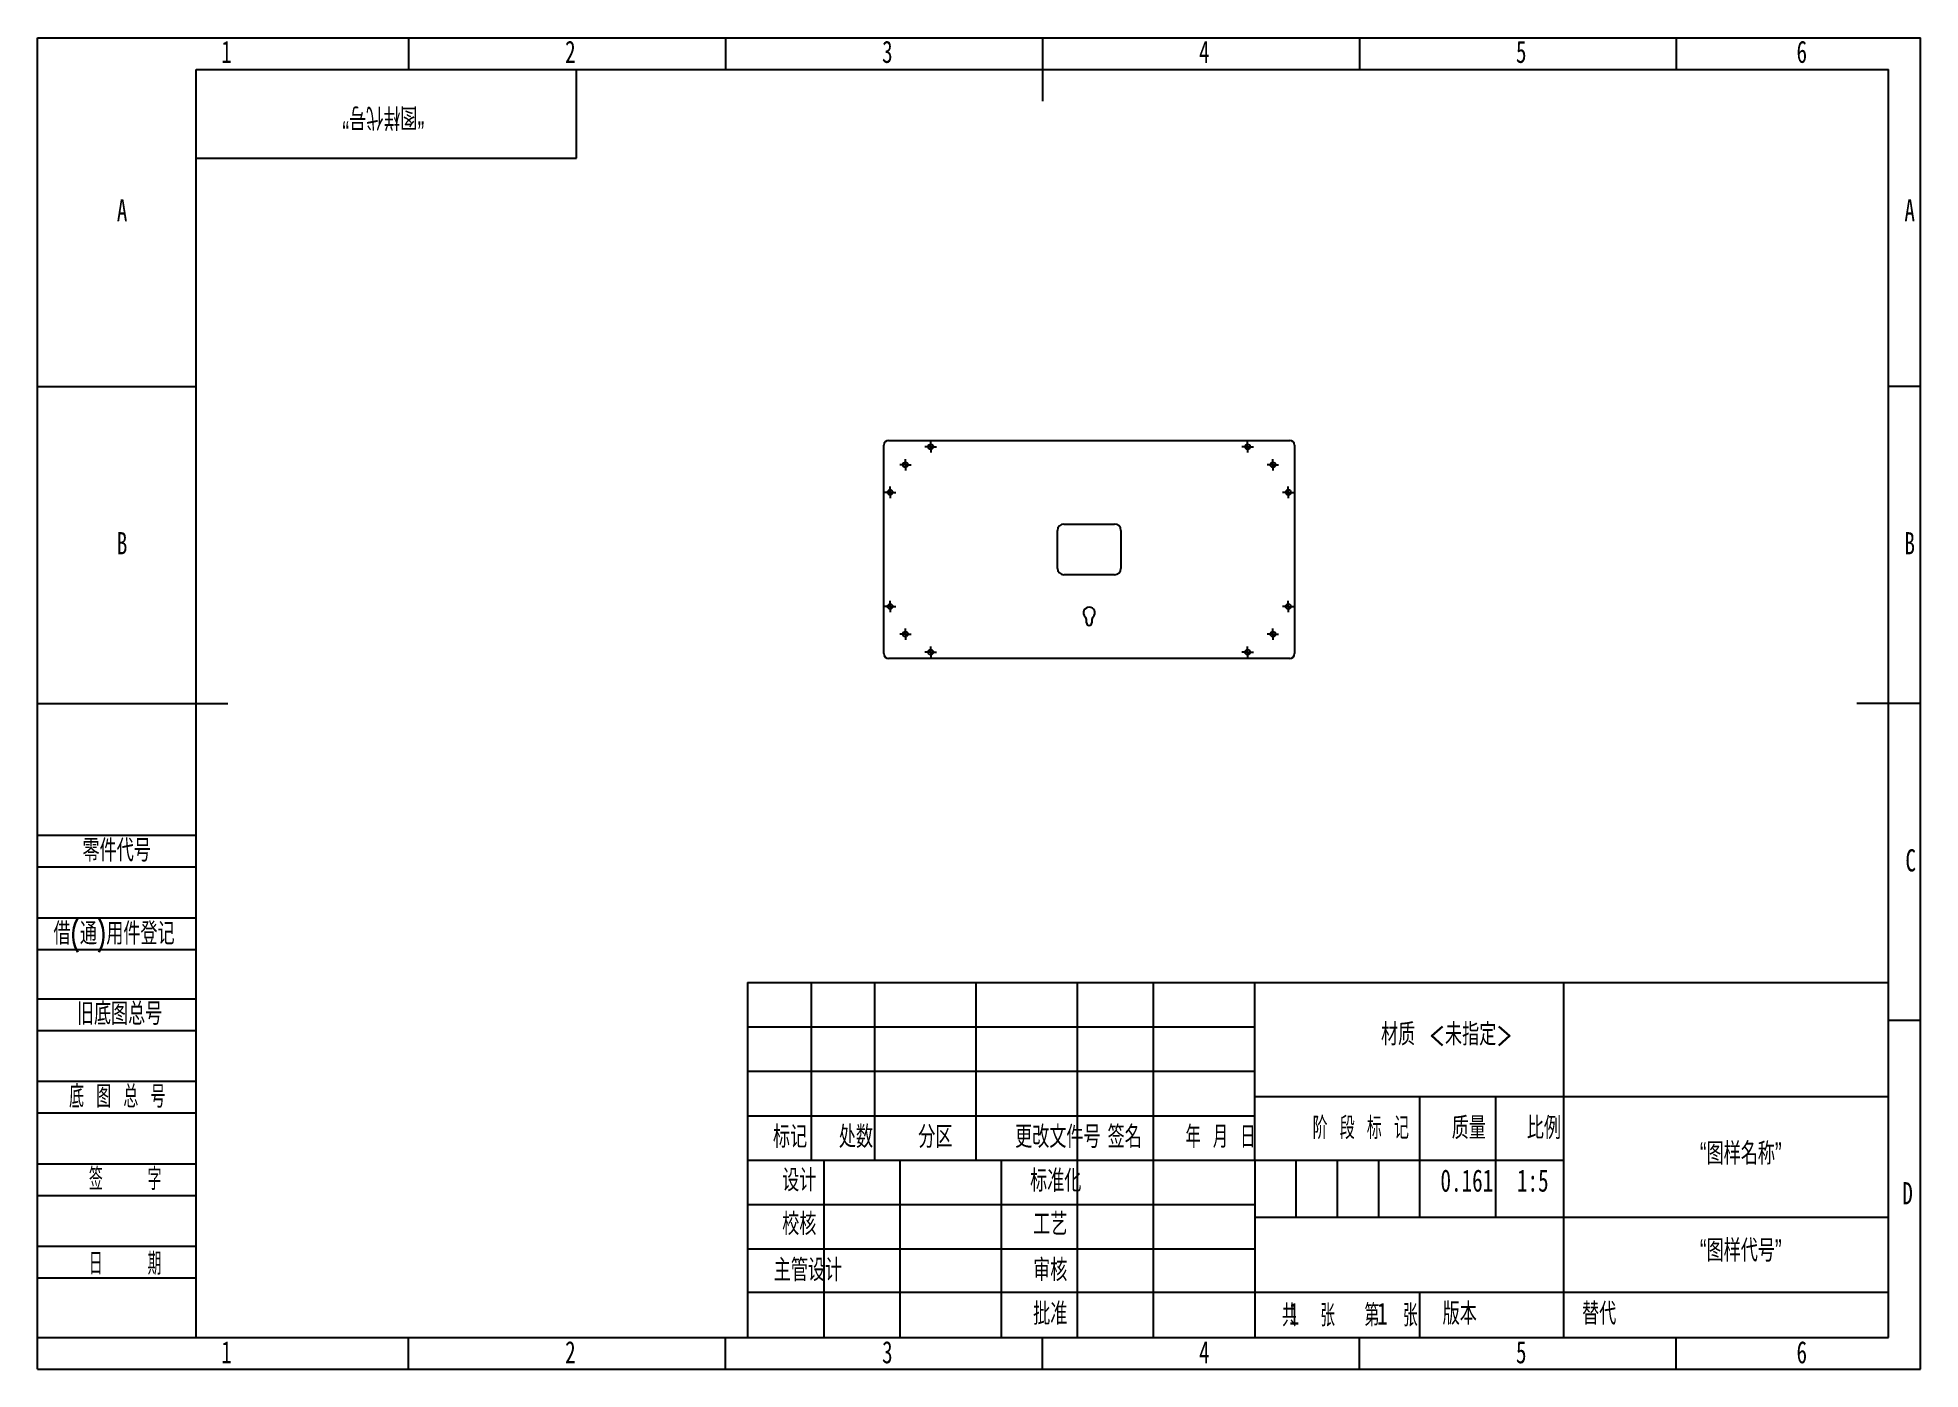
# Model space of a CAD drawing. Header units: millimetres. Extents: x 0 to 297, y 0 to 210.
import ezdxf

# ---------------------------------------------------------------- set-up
doc = ezdxf.new("R2010")
doc.units = ezdxf.units.MM
doc.layers.add('图框', color=7, linetype='Continuous')
doc.layers.add('粗实线层', color=7, linetype='Continuous', lineweight=25)
doc.styles.add('SLDTEXTSTYLE0', font='TXT', dxfattribs={"width": 0.7, "bigfont": 'bigfont'})
doc.styles.add('SLDTEXTSTYLE1', font='TXT', dxfattribs={"width": 0.6, "bigfont": 'bigfont'})
doc.styles.add('SLDTEXTSTYLE2', font='TXT', dxfattribs={"width": 0.614286, "bigfont": 'bigfont'})
doc.styles.add('SLDTEXTSTYLE3', font='TXT', dxfattribs={"width": 0.62, "bigfont": 'bigfont'})
doc.styles.add('SLDTEXTSTYLE4', font='TXT', dxfattribs={"width": 0.566667, "bigfont": 'bigfont'})
doc.styles.add('SLDTEXTSTYLE5', font='TXT', dxfattribs={"width": 0.7})

# ---------------------------------------------------------------- blocks, each defined once
blk = doc.blocks.new('SW_CENTERMARKSYMBOL_0')
at = {"layer": '图框', "color": 0}
for p, q in [((-0.5, 0), (-0.9, 0)), ((0, 0), (-0.5, 0)), ((0, 0.5), (0, 0.9)), ((0, 0), (0, 0.5)), ((0, 0), (0, -0.5)), ((0, 0), (0.5, 0)), ((0.5, 0), (0.9, 0)), ((0, -0.5), (0, -0.9))]:
    blk.add_line(p, q, dxfattribs=at)
blk = doc.blocks.new('SW_CENTERMARKSYMBOL_1')
at = {"layer": '图框', "color": 0}
for p, q in [((-0.5, 0), (-0.9, 0)), ((0, 0), (-0.5, 0)), ((0, 0.5), (0, 0.9)), ((0, 0), (0, 0.5)), ((0, 0), (0, -0.5)), ((0, 0), (0.5, 0)), ((0.5, 0), (0.9, 0)), ((0, -0.5), (0, -0.9))]:
    blk.add_line(p, q, dxfattribs=at)
blk = doc.blocks.new('SW_CENTERMARKSYMBOL_2')
at = {"layer": '图框', "color": 0}
for p, q in [((-0.5, 0), (-0.9, 0)), ((0, 0), (-0.5, 0)), ((0, 0.5), (0, 0.9)), ((0, 0), (0, 0.5)), ((0, 0), (0, -0.5)), ((0, 0), (0.5, 0)), ((0.5, 0), (0.9, 0)), ((0, -0.5), (0, -0.9))]:
    blk.add_line(p, q, dxfattribs=at)
blk = doc.blocks.new('SW_CENTERMARKSYMBOL_3')
at = {"layer": '图框', "color": 0}
for p, q in [((-0.5, 0), (-0.9, 0)), ((0, 0), (-0.5, 0)), ((0, 0.5), (0, 0.9)), ((0, 0), (0, 0.5)), ((0, 0), (0, -0.5)), ((0, 0), (0.5, 0)), ((0.5, 0), (0.9, 0)), ((0, -0.5), (0, -0.9))]:
    blk.add_line(p, q, dxfattribs=at)
blk = doc.blocks.new('SW_CENTERMARKSYMBOL_4')
at = {"layer": '图框', "color": 0}
for p, q in [((-0.5, 0), (-0.9, 0)), ((0, 0), (-0.5, 0)), ((0, 0.5), (0, 0.9)), ((0, 0), (0, 0.5)), ((0, 0), (0, -0.5)), ((0, 0), (0.5, 0)), ((0.5, 0), (0.9, 0)), ((0, -0.5), (0, -0.9))]:
    blk.add_line(p, q, dxfattribs=at)
blk = doc.blocks.new('SW_CENTERMARKSYMBOL_5')
at = {"layer": '图框', "color": 0}
for p, q in [((-0.5, 0), (-0.9, 0)), ((0, 0), (-0.5, 0)), ((0, 0.5), (0, 0.9)), ((0, 0), (0, 0.5)), ((0, 0), (0, -0.5)), ((0, 0), (0.5, 0)), ((0.5, 0), (0.9, 0)), ((0, -0.5), (0, -0.9))]:
    blk.add_line(p, q, dxfattribs=at)
blk = doc.blocks.new('SW_CENTERMARKSYMBOL_6')
at = {"layer": '图框', "color": 0}
for p, q in [((-0.5, 0), (-0.9, 0)), ((0, 0), (-0.5, 0)), ((0, 0.5), (0, 0.9)), ((0, 0), (0, 0.5)), ((0, 0), (0, -0.5)), ((0, 0), (0.5, 0)), ((0.5, 0), (0.9, 0)), ((0, -0.5), (0, -0.9))]:
    blk.add_line(p, q, dxfattribs=at)
blk = doc.blocks.new('SW_CENTERMARKSYMBOL_7')
at = {"layer": '图框', "color": 0}
for p, q in [((-0.5, 0), (-0.9, 0)), ((0, 0), (-0.5, 0)), ((0, 0.5), (0, 0.9)), ((0, 0), (0, 0.5)), ((0, 0), (0, -0.5)), ((0, 0), (0.5, 0)), ((0.5, 0), (0.9, 0)), ((0, -0.5), (0, -0.9))]:
    blk.add_line(p, q, dxfattribs=at)
blk = doc.blocks.new('SW_CENTERMARKSYMBOL_8')
at = {"layer": '图框', "color": 0}
for p, q in [((-0.5, 0), (-0.9, 0)), ((0, 0), (-0.5, 0)), ((0, 0.5), (0, 0.9)), ((0, 0), (0, 0.5)), ((0, 0), (0, -0.5)), ((0, 0), (0.5, 0)), ((0.5, 0), (0.9, 0)), ((0, -0.5), (0, -0.9))]:
    blk.add_line(p, q, dxfattribs=at)
blk = doc.blocks.new('SW_CENTERMARKSYMBOL_9')
at = {"layer": '图框', "color": 0}
for p, q in [((-0.5, 0), (-0.9, 0)), ((0, 0), (-0.5, 0)), ((0, 0.5), (0, 0.9)), ((0, 0), (0, 0.5)), ((0, 0), (0, -0.5)), ((0, 0), (0.5, 0)), ((0.5, 0), (0.9, 0)), ((0, -0.5), (0, -0.9))]:
    blk.add_line(p, q, dxfattribs=at)
blk = doc.blocks.new('SW_CENTERMARKSYMBOL_10')
at = {"layer": '图框', "color": 0}
for p, q in [((-0.5, 0), (-0.9, 0)), ((0, 0), (-0.5, 0)), ((0, 0.5), (0, 0.9)), ((0, 0), (0, 0.5)), ((0, 0), (0, -0.5)), ((0, 0), (0.5, 0)), ((0.5, 0), (0.9, 0)), ((0, -0.5), (0, -0.9))]:
    blk.add_line(p, q, dxfattribs=at)
blk = doc.blocks.new('SW_CENTERMARKSYMBOL_11')
at = {"layer": '图框', "color": 0}
for p, q in [((-0.5, 0), (-0.9, 0)), ((0, 0), (-0.5, 0)), ((0, 0.5), (0, 0.9)), ((0, 0), (0, 0.5)), ((0, 0), (0, -0.5)), ((0, 0), (0.5, 0)), ((0.5, 0), (0.9, 0)), ((0, -0.5), (0, -0.9))]:
    blk.add_line(p, q, dxfattribs=at)

msp = doc.modelspace()

# ---------------------------------------------------------------- linework, layer by layer
at = {"color": 7, "linetype": 'Continuous', "lineweight": 25}
for p, q in [((133.48, 112.86), (133.48, 145.74)), ((134.24, 146.5), (197.52, 146.5)), ((198.28, 145.74), (198.28, 112.86)), ((160.88, 126.3), (160.88, 132.3)), ((161.88, 133.3), (169.88, 133.3)), ((170.88, 132.3), (170.88, 126.3)), ((169.88, 125.3), (161.88, 125.3)), ((165.48, 117.7), (165.48, 118.1)), ((166.28, 118.1), (166.28, 117.7)), ((197.52, 112.1), (134.24, 112.1))]:
    msp.add_line(p, q, dxfattribs=at)
for centre in [(140.88, 145.5), (190.88, 145.5), (136.89, 142.65), (194.87, 142.65), (134.48, 138.3), (197.28, 138.3), (134.48, 120.3), (197.28, 120.3), (136.89, 115.95), (194.87, 115.95), (140.88, 113.1), (190.88, 113.1)]:
    msp.add_circle(centre, 0.4, dxfattribs=at)
for centre, radius, start, end in [((134.24, 145.74), 0.76, 90, 180), ((197.52, 145.74), 0.76, 0, 90), ((161.88, 132.3), 1, 90, 180), ((169.88, 132.3), 1, 0, 90), ((161.88, 126.3), 1, 180, 270), ((169.88, 126.3), 1, 270, 0), ((165.88, 119.3), 0.9, 314.9009, 225.0991), ((164.68, 118.1), 0.8, 0, 45.0991), ((165.88, 117.7), 0.4, 180, 0), ((167.08, 118.1), 0.8, 134.9009, 180), ((134.24, 112.86), 0.76, 180, 270), ((197.52, 112.86), 0.76, 270, 0)]:
    msp.add_arc(centre, radius, start, end, dxfattribs=at)
at = {"layer": '图框'}
for p, q in [((0, 0), (0, 210)), ((0, 210), (297, 210)), ((58.5, 210), (58.5, 205)), ((108.5, 210), (108.5, 205)), ((208.5, 210), (208.5, 205)), ((258.5, 210), (258.5, 205)), ((297, 0), (297, 210)), ((0, 155), (25, 155)), ((297, 155), (292, 155)), ((0, 84.22), (25, 84.22)), ((0, 79.22), (25, 79.22)), ((0, 71.22), (25, 71.22)), ((0, 66.22), (25, 66.22)), ((0, 58.43), (25, 58.43)), ((112, 54), (192, 54)), ((297, 55), (292, 55)), ((0, 53.43), (25, 53.43)), ((0, 45.43), (25, 45.43)), ((112, 47), (192, 47)), ((0, 40.43), (25, 40.43)), ((198.5, 33), (198.5, 24)), ((205, 33), (205, 24)), ((211.5, 33), (211.5, 24)), ((0, 32.43), (25, 32.43)), ((0, 27.43), (25, 27.43)), ((0, 19.43), (25, 19.43)), ((0, 14.43), (25, 14.43)), ((0, 5), (25, 5)), ((58.5, 0), (58.5, 5)), ((108.5, 0), (108.5, 5)), ((208.5, 0), (208.5, 5)), ((258.5, 0), (258.5, 5)), ((0, 0), (297, 0))]:
    msp.add_line(p, q, dxfattribs=at)
at = {"layer": '图框', "lineweight": 25}
for p, q in [((158.5, 210), (158.5, 200)), ((0, 105), (30, 105)), ((297, 105), (287, 105)), ((112, 61), (112, 5)), ((112, 61), (292, 61)), ((122, 61), (122, 33)), ((132, 61), (132, 33)), ((148, 61), (148, 33)), ((164, 61), (164, 5)), ((176, 61), (176, 5)), ((191.97, 61.05), (192, 5)), ((240.69, 61), (240.69, 5)), ((191.98, 43.05), (291.98, 43.05)), ((218, 43.07), (218, 24.07)), ((230, 43), (230, 24)), ((112, 40), (192, 40)), ((112, 33), (192, 33)), ((124, 33), (124, 5)), ((136, 33), (136, 5)), ((152, 33), (152, 5)), ((192.02, 33), (240.69, 33)), ((112, 26), (192, 26)), ((192, 24), (292, 24)), ((112, 19), (192, 19)), ((112, 12.17), (192, 12.17)), ((192, 12.17), (292, 12.17)), ((218, 12.17), (218, 5)), ((25, 5), (292, 5)), ((158.5, 0), (158.5, 5))]:
    msp.add_line(p, q, dxfattribs=at)
at = {"layer": '图框', "linetype": 'Continuous', "lineweight": 25}
for p, q in [((25, 5), (25, 205)), ((25, 205), (292, 205)), ((292, 5), (292, 205))]:
    msp.add_line(p, q, dxfattribs=at)
at = {"layer": '粗实线层'}
for p, q in [((85, 191), (85, 205)), ((25, 191), (85, 191))]:
    msp.add_line(p, q, dxfattribs=at)

# ---------------------------------------------------------------- block references
at = {"layer": '图框'}
for name, p in [('SW_CENTERMARKSYMBOL_7', (140.88, 145.5)), ('SW_CENTERMARKSYMBOL_6', (190.88, 145.5)), ('SW_CENTERMARKSYMBOL_1', (136.89, 142.65)), ('SW_CENTERMARKSYMBOL_2', (194.87, 142.65)), ('SW_CENTERMARKSYMBOL_8', (134.48, 138.3)), ('SW_CENTERMARKSYMBOL_5', (197.28, 138.3)), ('SW_CENTERMARKSYMBOL_9', (134.48, 120.3)), ('SW_CENTERMARKSYMBOL_4', (197.28, 120.3)), ('SW_CENTERMARKSYMBOL_0', (136.89, 115.95)), ('SW_CENTERMARKSYMBOL_3', (194.87, 115.95)), ('SW_CENTERMARKSYMBOL_11', (140.88, 113.1)), ('SW_CENTERMARKSYMBOL_10', (190.88, 113.1))]:
    msp.add_blockref(name, p, dxfattribs=at)

# ---------------------------------------------------------------- texts
at = {"layer": '图框', "char_height": 3.5}
for s, insert, attachment_point, style in [('1', (29.79, 209.52), 2, 'SLDTEXTSTYLE5'), ('2', (84.04, 209.52), 2, 'SLDTEXTSTYLE5'), ('3', (134.04, 209.52), 2, 'SLDTEXTSTYLE5'), ('4', (184.04, 209.52), 2, 'SLDTEXTSTYLE5'), ('5', (234.04, 209.52), 2, 'SLDTEXTSTYLE5'), ('6', (278.3, 209.52), 2, 'SLDTEXTSTYLE5'), ('A', (13.32, 184.52), 2, 'SLDTEXTSTYLE5'), ('A', (295.32, 184.52), 2, 'SLDTEXTSTYLE5'), ('B', (13.32, 132.02), 2, 'SLDTEXTSTYLE5'), ('B', (295.32, 132.02), 2, 'SLDTEXTSTYLE5'), ('零件代号', (7.08, 83.58), 1, 'SLDTEXTSTYLE0'), ('C', (295.48, 82.02), 2, 'SLDTEXTSTYLE5'), ('借(通)用件登记', (2.5, 70.47), 1, 'SLDTEXTSTYLE0'), ('旧底图总号', (6.19, 57.82), 1, 'SLDTEXTSTYLE0'), ('材质 <未指定>', (222.27, 54.58), 2, 'SLDTEXTSTYLE0'), ('底 图 总 号', (4.95, 44.77), 1, 'SLDTEXTSTYLE2'), ('标记', (118.7, 38.42), 2, 'SLDTEXTSTYLE0'), ('处数', (129.09, 38.42), 2, 'SLDTEXTSTYLE0'), ('分区', (141.61, 38.42), 2, 'SLDTEXTSTYLE0'), ('更改文件号', (160.94, 38.42), 2, 'SLDTEXTSTYLE0'), ('签名', (171.48, 38.42), 2, 'SLDTEXTSTYLE0'), ('年 月 日', (186.59, 38.42), 2, 'SLDTEXTSTYLE3'), ('阶 段 标 记', (208.72, 39.81), 2, 'SLDTEXTSTYLE2'), ('质量', (225.77, 39.81), 2, 'SLDTEXTSTYLE0'), ('比例', (237.62, 39.81), 2, 'SLDTEXTSTYLE0'), ('“图样名称”', (268.67, 35.79), 2, 'SLDTEXTSTYLE0'), ('签    字', (13.81, 31.76), 2, 'SLDTEXTSTYLE4'), ('设计', (120.15, 31.56), 2, 'SLDTEXTSTYLE0'), ('标准化', (160.61, 31.49), 2, 'SLDTEXTSTYLE0'), ('0.161', (225.46, 31.52), 2, 'SLDTEXTSTYLE5'), ('1:5', (235.86, 31.52), 2, 'SLDTEXTSTYLE5'), ('D', (294.98, 29.52), 2, 'SLDTEXTSTYLE5'), ('校核', (120.15, 24.68), 2, 'SLDTEXTSTYLE0'), ('工艺', (159.74, 24.64), 2, 'SLDTEXTSTYLE0'), ('“图样代号”', (268.67, 20.49), 2, 'SLDTEXTSTYLE0'), ('日    期', (13.81, 18.41), 2, 'SLDTEXTSTYLE4'), ('主管设计', (121.51, 17.4), 2, 'SLDTEXTSTYLE0'), ('审核', (159.74, 17.4), 2, 'SLDTEXTSTYLE0'), ('批准', (159.74, 10.52), 2, 'SLDTEXTSTYLE0'), ('共  张', (200.48, 10.26), 2, 'SLDTEXTSTYLE1'), ('1', (197.39, 10.53), 1, 'SLDTEXTSTYLE5'), ('第  张', (213.51, 10.26), 2, 'SLDTEXTSTYLE1'), ('1', (211.3, 10.53), 1, 'SLDTEXTSTYLE5'), ('版本', (224.34, 10.53), 2, 'SLDTEXTSTYLE0'), ('替代', (243.64, 10.53), 1, 'SLDTEXTSTYLE0'), ('1', (29.79, 4.45), 2, 'SLDTEXTSTYLE5'), ('2', (84.04, 4.45), 2, 'SLDTEXTSTYLE5'), ('3', (134.04, 4.45), 2, 'SLDTEXTSTYLE5'), ('4', (184.04, 4.45), 2, 'SLDTEXTSTYLE5'), ('5', (234.04, 4.45), 2, 'SLDTEXTSTYLE5'), ('6', (278.3, 4.45), 2, 'SLDTEXTSTYLE5')]:
    msp.add_mtext(s, dxfattribs=dict(at, insert=insert, attachment_point=attachment_point, style=style))
at = {"layer": '图框', "insert": (54.53, 195.65), "char_height": 3.5, "attachment_point": 2, "rotation": 180, "style": 'SLDTEXTSTYLE0'}
msp.add_mtext('“图样代号”', dxfattribs=at)

doc.saveas('drawing.dxf')
